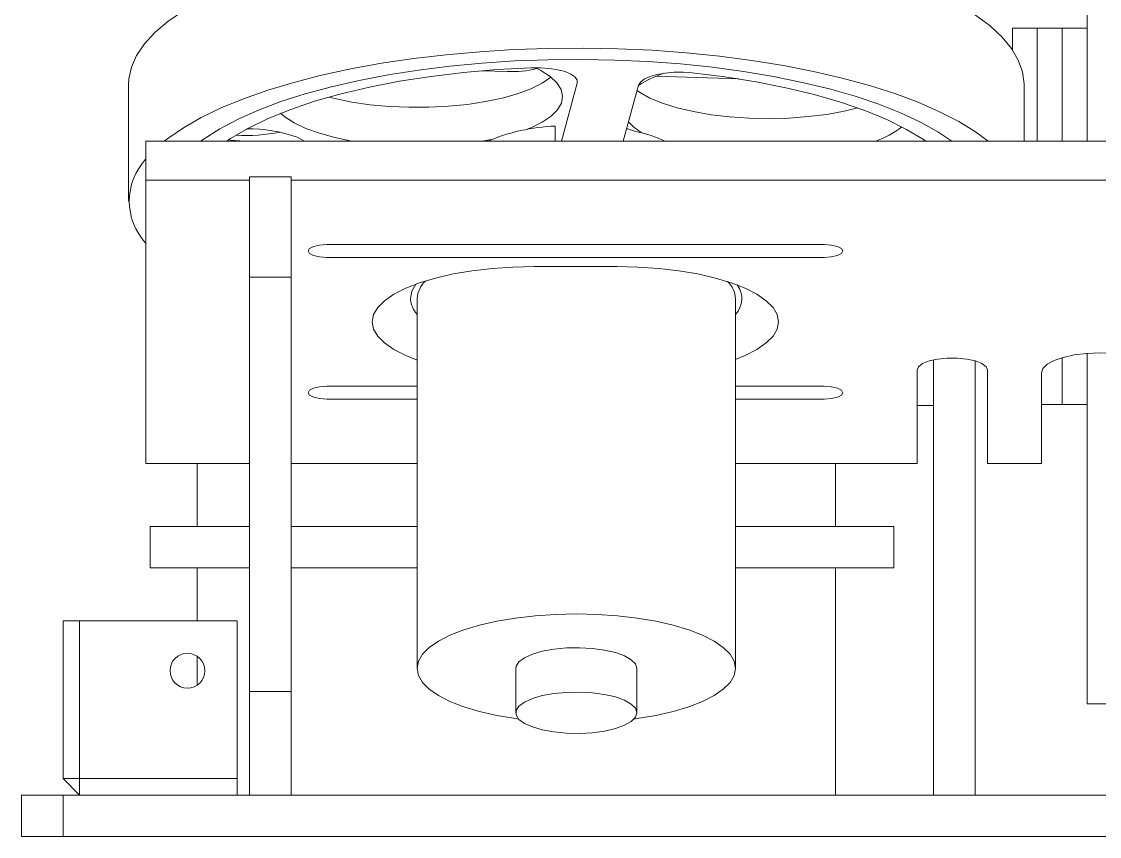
# Model space of a CAD drawing. Header units: millimetres. Extents: x -892 to 1085, y 100 to 1264.
# Drawn here: x -459.7 to -329.7, y 449.1 to 547.5 of the extents above; entities that cross this region are included whole.
import ezdxf

# ---------------------------------------------------------------- set-up
doc = ezdxf.new("R2010")
doc.units = ezdxf.units.MM

msp = doc.modelspace()

# ---------------------------------------------------------------- linework, layer by layer
at = {"color": 7, "linetype": 'Continuous', "lineweight": 15}
for p, q in [((-331.2, 533.02), (-331.2, 556.85)), ((-337.2, 546.64), (-340.2, 546.64)), ((-340.2, 544.06), (-340.2, 546.64)), ((-334.2, 546.64), (-337.2, 546.64)), ((-337.2, 536.26), (-337.2, 546.64)), ((-331.2, 546.64), (-334.2, 546.64)), ((-334.2, 536.26), (-334.2, 546.64)), ((-401.13, 541.42), (-404.15, 541.52)), ((-373.2, 540.53), (-383.19, 540.85)), ((-446.8, 539.88), (-446.8, 525.78)), ((-394.59, 533.02), (-392.68, 540.03)), ((-387.14, 533.02), (-385.29, 539.79)), ((-373.57, 540.54), (-373.59, 540.59)), ((-338.8, 533.02), (-338.8, 539.88)), ((-337.2, 533.02), (-337.2, 536.26)), ((-334.2, 533.02), (-334.2, 536.26)), ((-395.34, 533.02), (-395.34, 534.84)), ((-444.7, 528.32), (-444.7, 533.02)), ((-444.7, 533.02), (-214.7, 533.02)), ((-431.95, 533.02), (-433.37, 533.06)), ((-444.7, 528.32), (-444.7, 494.12)), ((-432.2, 528.32), (-444.7, 528.32)), ((-432.2, 528.7), (-427.2, 528.7)), ((-432.2, 516.62), (-432.2, 528.7)), ((-427.2, 528.7), (-427.2, 516.62)), ((-232.2, 528.32), (-427.2, 528.32)), ((-422.9, 520.54), (-362.9, 520.54)), ((-362.9, 519), (-422.9, 519)), ((-397.9, 517.89), (-387.9, 517.89)), ((-432.2, 466.62), (-432.2, 516.62)), ((-432.2, 516.62), (-427.2, 516.62)), ((-427.2, 516.62), (-427.2, 466.62)), ((-412, 514.04), (-412, 469.4)), ((-373.6, 469.4), (-373.6, 514.04)), ((-331.2, 484.95), (-331.2, 507.4)), ((-349.7, 506.64), (-349.7, 498.41)), ((-344.7, 506.51), (-344.7, 498.41)), ((-334.2, 506.9), (-334.2, 501.25)), ((-351.7, 505.41), (-351.7, 494.12)), ((-343.2, 494.12), (-343.2, 505.41)), ((-336.7, 505.06), (-336.7, 494.12)), ((-422.9, 503.44), (-412, 503.44)), ((-373.6, 503.44), (-362.9, 503.44)), ((-412, 501.9), (-422.9, 501.9)), ((-362.9, 501.9), (-373.6, 501.9)), ((-349.7, 501.12), (-351.7, 501.12)), ((-331.2, 501.25), (-336.7, 501.25)), ((-349.7, 493.87), (-349.7, 498.41)), ((-344.7, 498.41), (-344.7, 493.87)), ((-444.7, 494.12), (-432.2, 494.12)), ((-438.52, 494.12), (-438.52, 486.52)), ((-427.2, 494.12), (-412, 494.12)), ((-373.6, 494.12), (-351.7, 494.12)), ((-361.52, 494.12), (-361.52, 486.52)), ((-336.7, 494.12), (-343.2, 494.12)), ((-349.7, 493.87), (-349.7, 454.12)), ((-344.7, 493.87), (-344.7, 454.12)), ((-444.2, 481.52), (-444.2, 486.52)), ((-444.2, 486.52), (-441.2, 486.52)), ((-441.2, 486.52), (-432.2, 486.52)), ((-427.2, 486.52), (-412, 486.52)), ((-373.6, 486.52), (-357.52, 486.52)), ((-357.52, 486.52), (-354.52, 486.52)), ((-354.52, 486.52), (-354.52, 481.52)), ((-331.2, 465.12), (-331.2, 484.95)), ((-441.2, 481.52), (-444.2, 481.52)), ((-441.2, 481.52), (-432.2, 481.52)), ((-438.52, 480.57), (-438.52, 481.52)), ((-427.2, 481.52), (-412, 481.52)), ((-373.6, 481.52), (-357.52, 481.52)), ((-361.52, 481.52), (-361.52, 480.57)), ((-354.52, 481.52), (-357.52, 481.52)), ((-438.52, 480.57), (-438.52, 475.12)), ((-361.52, 480.57), (-361.52, 454.12)), ((-454.7, 475.12), (-454.7, 456.12)), ((-452.7, 475.12), (-454.7, 475.12)), ((-452.7, 456.12), (-452.7, 475.12)), ((-433.7, 475.12), (-452.7, 475.12)), ((-433.7, 475.12), (-433.7, 456.12)), ((-438.52, 470.86), (-438.52, 467.38)), ((-400.1, 469.4), (-400.1, 464.05)), ((-385.5, 464.05), (-385.5, 469.4)), ((-427.2, 466.62), (-432.2, 466.62)), ((-432.2, 466.62), (-432.2, 454.12)), ((-427.2, 454.12), (-427.2, 466.62)), ((-331.2, 465.12), (-328.2, 465.12)), ((-452.7, 456.12), (-454.7, 456.12)), ((-452.7, 454.12), (-454.7, 456.12)), ((-433.7, 456.12), (-452.7, 456.12)), ((-452.7, 456.12), (-452.7, 454.12)), ((-433.7, 454.12), (-433.7, 456.12)), ((-459.7, 449.12), (-459.7, 454.12)), ((-454.7, 454.12), (-459.7, 454.12)), ((-454.7, 454.12), (-454.7, 449.12)), ((-454.7, 454.12), (-204.7, 454.12)), ((-454.7, 449.12), (-459.7, 449.12)), ((-454.7, 449.12), (-204.7, 449.12))]:
    msp.add_line(p, q, dxfattribs=at)
at = {"color": 7, "linetype": 'Continuous', "lineweight": 15, "flags": 128}
for points in [[(-387.78, 558.27), (-391.96, 558.35), (-396.15, 558.31), (-400.32, 558.17), (-404.44, 557.92), (-408.49, 557.55), (-412.45, 557.08), (-416.29, 556.51), (-419.98, 555.84), (-423.52, 555.07), (-426.87, 554.21), (-430.01, 553.27), (-432.93, 552.24), (-435.61, 551.14), (-438.03, 549.97), (-440.18, 548.74), (-442.05, 547.46), (-443.62, 546.13), (-444.88, 544.76), (-445.83, 543.37), (-446.46, 541.95), (-446.77, 540.53), (-446.8, 539.88)], [(-338.8, 539.88), (-338.8, 539.95), (-338.98, 541.38), (-339.49, 542.8), (-340.31, 544.21), (-341.45, 545.59), (-342.89, 546.93), (-344.64, 548.23), (-346.68, 549.48), (-348.99, 550.68), (-351.57, 551.81), (-354.4, 552.86), (-357.45, 553.84), (-360.72, 554.74), (-364.19, 555.54), (-367.82, 556.25), (-371.61, 556.87), (-375.52, 557.38), (-379.53, 557.78), (-383.63, 558.08), (-387.78, 558.27)], [(-387.78, 544.17), (-391.96, 544.25), (-396.15, 544.22), (-400.32, 544.07), (-404.44, 543.82), (-408.49, 543.46), (-412.45, 542.99), (-416.29, 542.42), (-419.98, 541.74), (-423.52, 540.98), (-426.87, 540.12), (-430.01, 539.17), (-432.93, 538.14), (-435.61, 537.04), (-438.03, 535.87), (-440.18, 534.65), (-442.05, 533.36), (-442.49, 533.02)], [(-343.12, 533.02), (-344.64, 534.14), (-346.68, 535.39), (-348.99, 536.58), (-351.57, 537.71), (-354.4, 538.77), (-357.45, 539.75), (-360.72, 540.64), (-364.19, 541.45), (-367.82, 542.16), (-371.61, 542.77), (-375.52, 543.28), (-379.53, 543.69), (-383.63, 543.99), (-387.78, 544.17)], [(-388.15, 542.81), (-392.18, 542.88), (-396.2, 542.85), (-400.2, 542.7), (-404.16, 542.44), (-408.04, 542.07), (-411.82, 541.6), (-415.48, 541.03), (-418.99, 540.35), (-422.34, 539.58), (-425.49, 538.73), (-428.43, 537.79), (-431.13, 536.77), (-433.59, 535.68), (-435.79, 534.52), (-437.7, 533.31), (-438.11, 533.02)], [(-347.5, 533.02), (-349.19, 534.15), (-351.3, 535.32), (-353.68, 536.43), (-356.31, 537.47), (-359.18, 538.44), (-362.27, 539.33), (-365.55, 540.12), (-369.01, 540.83), (-372.63, 541.43), (-376.38, 541.94), (-380.23, 542.34), (-384.16, 542.63), (-388.15, 542.81)], [(-398.24, 541.89), (-402.35, 541.66), (-406.39, 541.31), (-410.32, 540.84), (-414.11, 540.25), (-417.74, 539.54), (-421.17, 538.74), (-424.38, 537.83), (-427.34, 536.82), (-430.03, 535.73), (-432.42, 534.57), (-434.5, 533.33), (-434.97, 533.02)], [(-398.83, 534.42), (-398.28, 534.65), (-396.92, 535.32), (-395.84, 536.05), (-395.06, 536.82), (-394.59, 537.62), (-394.45, 538.44), (-394.64, 539.25), (-395.15, 540.05), (-395.97, 540.82), (-397.09, 541.54), (-397.79, 541.9)], [(-398.24, 541.89), (-397.13, 541.89), (-396.04, 541.81), (-395.04, 541.64), (-394.16, 541.41), (-393.46, 541.12), (-392.97, 540.78), (-392.7, 540.41), (-392.68, 540.03)], [(-385.29, 539.79), (-385.06, 540.16), (-384.6, 540.51), (-383.93, 540.81), (-383.08, 541.06), (-382.09, 541.23), (-381.02, 541.33), (-379.91, 541.34), (-378.82, 541.27)], [(-350.64, 533.02), (-350.91, 533.21), (-352.96, 534.45), (-355.33, 535.62), (-357.99, 536.72), (-360.92, 537.73), (-364.11, 538.65), (-367.51, 539.47), (-371.12, 540.18), (-374.9, 540.78), (-378.82, 541.27)], [(-422.64, 538.34), (-421.91, 538.16), (-419.86, 537.74), (-417.66, 537.42), (-415.35, 537.21), (-412.98, 537.11), (-410.6, 537.11), (-408.23, 537.23), (-405.94, 537.46), (-403.76, 537.79), (-401.73, 538.22), (-399.89, 538.74), (-398.28, 539.35), (-396.92, 540.02), (-395.86, 540.73)], [(-385.47, 539.13), (-385.17, 538.93), (-383.91, 538.23), (-382.39, 537.6), (-380.63, 537.05), (-378.66, 536.59), (-376.53, 536.22), (-374.27, 535.95), (-371.93, 535.79), (-369.55, 535.75), (-367.17, 535.81), (-364.83, 535.98), (-362.59, 536.26), (-360.48, 536.65), (-358.86, 537.04)], [(-428.46, 536.39), (-427.94, 535.95), (-426.82, 535.22), (-425.42, 534.56), (-423.78, 533.97), (-421.91, 533.46), (-419.86, 533.04), (-419.72, 533.02)], [(-434.74, 533.18), (-434.45, 533.14), (-433.37, 533.06)], [(-425.53, 533.02), (-425.57, 533.04), (-426.47, 533.5)], [(-404.18, 533.02), (-403.76, 533.09), (-403.01, 533.24)], [(-422.9, 519), (-423.77, 519.06), (-424.5, 519.23), (-424.98, 519.48), (-425.15, 519.77), (-424.98, 520.06), (-424.5, 520.31), (-423.77, 520.48), (-422.9, 520.54)], [(-362.9, 520.54), (-362.04, 520.48), (-361.31, 520.31), (-360.83, 520.06), (-360.65, 519.77), (-360.83, 519.48), (-361.31, 519.23), (-362.04, 519.06), (-362.9, 519)], [(-412, 506.61), (-413.37, 507.16), (-414.79, 507.88), (-415.92, 508.67), (-416.74, 509.49), (-417.24, 510.35), (-417.4, 511.22), (-417.24, 512.09), (-416.74, 512.95), (-415.92, 513.77), (-414.79, 514.55), (-413.37, 515.28), (-411.69, 515.94), (-409.77, 516.51), (-407.65, 517), (-405.37, 517.38), (-402.95, 517.66), (-400.45, 517.83), (-397.9, 517.89)], [(-387.9, 517.89), (-385.36, 517.83), (-382.86, 517.66), (-380.44, 517.38), (-378.15, 517), (-376.03, 516.51), (-374.12, 515.94), (-372.43, 515.28), (-371.02, 514.55), (-369.89, 513.77), (-369.07, 512.95), (-368.57, 512.09), (-368.4, 511.22), (-368.57, 510.35), (-369.07, 509.49), (-369.89, 508.67), (-371.02, 507.88), (-372.43, 507.16), (-373.6, 506.69)], [(-412.8, 514.04), (-412.64, 514.91), (-412.15, 515.77), (-412.15, 515.77)], [(-322.7, 505.06), (-322.88, 505.6), (-323.4, 506.1), (-324.23, 506.56), (-325.34, 506.93), (-326.67, 507.22), (-328.15, 507.4), (-329.7, 507.46), (-331.26, 507.4), (-332.74, 507.22), (-334.07, 506.93), (-335.18, 506.56), (-336.01, 506.1), (-336.53, 505.6), (-336.7, 505.06)], [(-351.7, 505.41), (-351.53, 505.81), (-351.03, 506.19), (-350.24, 506.5), (-349.22, 506.73), (-348.06, 506.84), (-346.85, 506.84), (-345.69, 506.73), (-344.67, 506.5), (-343.88, 506.19), (-343.38, 505.81), (-343.2, 505.41)], [(-422.9, 501.9), (-423.77, 501.96), (-424.5, 502.12), (-424.98, 502.37), (-425.15, 502.67), (-424.98, 502.96), (-424.5, 503.21), (-423.77, 503.38), (-422.9, 503.44)], [(-362.9, 503.44), (-362.04, 503.38), (-361.31, 503.21), (-360.83, 502.96), (-360.65, 502.67), (-360.83, 502.37), (-361.31, 502.12), (-362.04, 501.96), (-362.9, 501.9)], [(-399.75, 463.28), (-400.15, 463.34), (-402.4, 463.72), (-404.49, 464.19), (-406.38, 464.76), (-408.04, 465.41), (-409.43, 466.12), (-410.54, 466.89), (-411.35, 467.7), (-411.84, 468.55), (-412, 469.4), (-411.84, 470.26), (-411.35, 471.1), (-410.54, 471.92), (-409.43, 472.69), (-408.04, 473.4), (-406.38, 474.05), (-404.49, 474.61), (-402.4, 475.09), (-400.15, 475.47), (-397.77, 475.75), (-395.31, 475.91), (-392.8, 475.97), (-390.3, 475.91), (-387.83, 475.75), (-385.46, 475.47), (-383.2, 475.09), (-381.12, 474.61), (-379.23, 474.05), (-377.57, 473.4), (-376.18, 472.69), (-375.07, 471.92), (-374.26, 471.1), (-373.77, 470.26), (-373.6, 469.4), (-373.6, 469.4)], [(-400.1, 469.4), (-400.06, 469.67), (-399.72, 470.2), (-399.06, 470.69), (-398.1, 471.12), (-396.9, 471.47), (-395.51, 471.72), (-393.99, 471.87), (-392.41, 471.9), (-390.85, 471.81), (-389.38, 471.61), (-388.08, 471.31), (-386.99, 470.91), (-386.18, 470.45), (-385.67, 469.94), (-385.5, 469.4)], [(-373.6, 469.4), (-373.77, 468.55), (-374.26, 467.7), (-375.07, 466.89), (-376.18, 466.12), (-377.57, 465.41), (-379.23, 464.76), (-381.12, 464.19), (-383.2, 463.72), (-385.46, 463.34), (-385.86, 463.28)], [(-385.5, 464.05), (-385.67, 463.51), (-386.18, 463), (-386.99, 462.54), (-388.08, 462.14), (-389.38, 461.84), (-390.85, 461.64), (-392.41, 461.55), (-393.99, 461.58), (-395.51, 461.73), (-396.9, 461.98), (-398.1, 462.33), (-399.06, 462.76), (-399.72, 463.25), (-400.06, 463.78), (-400.06, 464.32), (-399.72, 464.84), (-399.06, 465.33), (-398.1, 465.76), (-396.9, 466.11), (-395.51, 466.37), (-393.99, 466.51), (-392.41, 466.54), (-390.85, 466.45), (-389.38, 466.25), (-388.08, 465.95), (-386.99, 465.56), (-386.18, 465.1), (-385.67, 464.58), (-385.5, 464.05)]]:
    msp.add_lwpolyline(points, dxfattribs=at)
at = {"color": 7, "linetype": 'Continuous', "lineweight": 15}
msp.add_circle((-439.7, 469.12), 2.1, dxfattribs=at)
for centre, radius, start, end in [((-400.6, 553.94), 12.53, 267.566, 284.0563), ((-377.62, 527.58), 14.4, 108.7373, 122.241), ((-432.3, 516.88), 17.62, 70.6841, 90.8586), ((-394.51, 512.12), 22.74, 92.0926, 113.4061), ((-384.18, 540.14), 6.12, 245.5195, 257.7043), ((-381.51, 539.91), 6.77, 222.4312, 241.3216), ((-360.32, 543.46), 11.04, 288.9755, 307.9248), ((-432.6, 555.08), 21.37, 266.6487, 280.9841), ((-388.75, 518.99), 15.52, 64.7115, 77.8212), ((-439.25, 525.78), 7.46, 136.8936, 223.1064), ((-408.85, 513.82), 3.16, 131.876, 176.0625), ((-376.7, 513.84), 3.11, 3.7275, 46.2858), ((-375.57, 514.03), 2.74, 315.923, 36.8925), ((-409.7, 514.21), 3.11, 183.1782, 222.161)]:
    msp.add_arc(centre, radius, start, end, dxfattribs=at)

doc.saveas('drawing.dxf')
